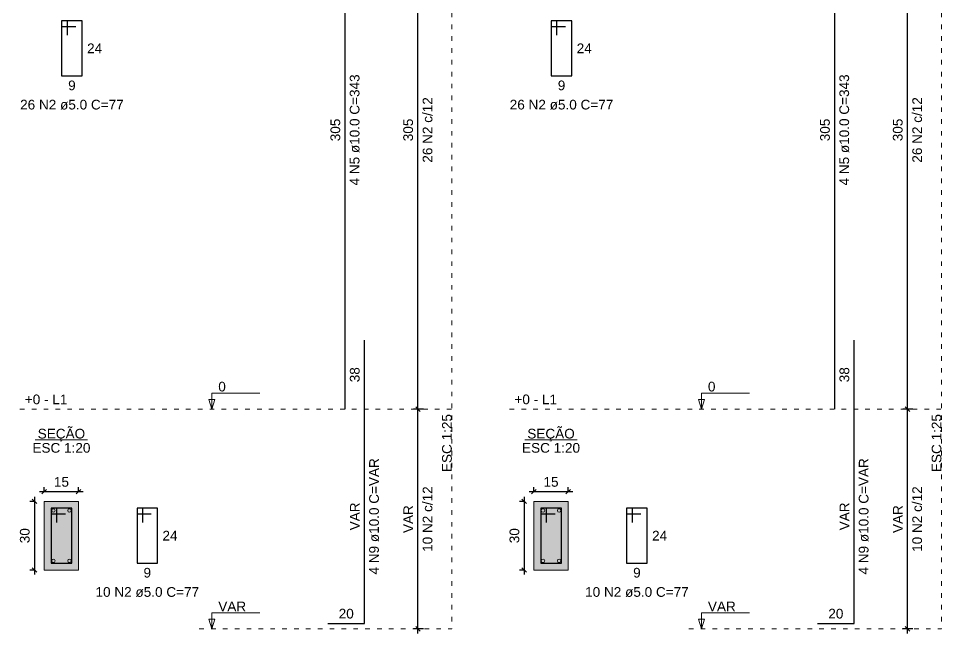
# Model space of a CAD drawing. Header units: inches. Extents: x -52 to 802, y -168 to 85.
# Drawn here: x 601.72 to 621.87, y 28.46 to 41.9 of the extents above; entities that cross this region are included whole.
import ezdxf

# ---------------------------------------------------------------- set-up
doc = ezdxf.new("R2010")
doc.units = ezdxf.units.IN
doc.header["$MEASUREMENT"] = 0
doc.linetypes.add('DOT2', pattern=[3.175, 0, -3.175])
for name, color, linetype, lineweight in [('Descrição da armadura', 7, 'Continuous', 5), ('DT-Barras na forma', 2, 'Continuous', 30), ('DT-Barras no corte', 5, 'Continuous', 5), ('DT-Barras rebatidas', 2, 'Continuous', 30), ('DT-Cotas', 9, 'Continuous', 5), ('DT-Forma', 5, 'Continuous', 5), ('DT-Hachura seção pilares', 252, 'Continuous', 5), ('DT-Pontilhado', 9, 'DOT2', 5), ('DT-Textos', 7, 'Continuous', 5), ('Textos armaduras', 7, 'Continuous', 5)]:
    doc.layers.add(name, color=color, linetype=linetype, lineweight=lineweight)
doc.styles.add('Arial', font='arial.ttf')
doc.styles.get("Standard").update_dxf_attribs({"font": 'arial.ttf'})
doc.dimstyles.new('UM_20.000000', dxfattribs={"dimtxt": 0.18, "dimasz": 0.1, "dimexe": 0.1, "dimexo": 0.2, "dimgap": 0, "dimtad": 1, "dimtih": 1, "dimtoh": 1, "dimdec": 1, "dimlfac": 20, "dimzin": 0, "dimdsep": 46, "dimtxsty": 'Standard', "dimcen": 0.09, "dimdle": 0.1, "dimadec": 1, "dimazin": 2, "dimtfac": 1, "dimtdec": 4, "dimtofl": 0, "dimtmove": 0, "dimatfit": 3, "dimfxl": 1, "dimtolj": 1, "dimarcsym": 0})
doc.dimstyles.new('UM_25.000000', dxfattribs={"dimtxt": 0.18, "dimasz": 0.1, "dimexe": 0.1, "dimexo": 0.2, "dimgap": 0, "dimtad": 1, "dimtih": 1, "dimtoh": 1, "dimdec": 1, "dimlfac": 25, "dimzin": 0, "dimdsep": 46, "dimtxsty": 'Standard', "dimcen": 0.09, "dimdle": 0.1, "dimadec": 1, "dimazin": 2, "dimtfac": 1, "dimtdec": 4, "dimtofl": 0, "dimtmove": 0, "dimatfit": 3, "dimfxl": 1, "dimtolj": 1, "dimarcsym": 0})

# ---------------------------------------------------------------- blocks, each defined once
blk = doc.blocks.new('_Oblique')
at = {"color": 0, "linetype": 'ByBlock', "lineweight": -2}
blk.add_line((-0.5, -0.5), (0.5, 0.5), dxfattribs=at)
blk = doc.blocks.new('*D1745')
at = {"layer": 'Defpoints', "color": 0, "transparency": 16777216}
for p in [(610.441, 45.565), (610.759, 45.565), (610.759, 33.365)]:
    blk.add_point(p, dxfattribs=at)
at = {"layer": 'DT-Cotas', "color": 0, "lineweight": -2, "transparency": 16777216}
for p, q in [((610.559, 45.565), (610.341, 45.565)), ((610.441, 33.265), (610.441, 45.665)), ((610.559, 33.365), (610.341, 33.365))]:
    blk.add_line(p, q, dxfattribs=at)
at = {"layer": 'DT-Cotas', "color": 0, "lineweight": -2, "transparency": 16777216, "xscale": 0.1, "yscale": 0.1, "zscale": 0.1}
for p, rotation in [((610.441, 45.565), 90), ((610.441, 33.365), 270)]:
    blk.add_blockref('_Oblique', p, dxfattribs=dict(at, rotation=rotation))
blk = doc.blocks.new('*D1746')
at = {"layer": 'Defpoints', "color": 0, "transparency": 16777216}
for p in [(602.285, 31.352), (602.073, 29.852), (602.285, 29.852)]:
    blk.add_point(p, dxfattribs=at)
at = {"layer": 'DT-Cotas', "color": 0, "lineweight": -2, "transparency": 16777216}
for p, q in [((602.073, 31.452), (602.073, 29.752)), ((602.085, 31.352), (601.973, 31.352)), ((602.085, 29.852), (601.973, 29.852))]:
    blk.add_line(p, q, dxfattribs=at)
at = {"layer": 'DT-Cotas', "color": 0, "lineweight": -2, "transparency": 16777216, "xscale": 0.1, "yscale": 0.1, "zscale": 0.1}
for p, rotation in [((602.073, 31.352), 90), ((602.073, 29.852), 270)]:
    blk.add_blockref('_Oblique', p, dxfattribs=dict(at, rotation=rotation))
at = {"layer": 'DT-Cotas', "transparency": 16777216, "insert": (601.861, 30.602), "char_height": 0.2118, "attachment_point": 5, "rotation": 90, "style": 'Arial'}
blk.add_mtext('\\A1;30', dxfattribs=at)
blk = doc.blocks.new('*D1747')
at = {"layer": 'Defpoints', "color": 0, "transparency": 16777216}
for p in [(603.035, 31.564), (602.285, 31.352), (603.035, 31.352)]:
    blk.add_point(p, dxfattribs=at)
at = {"layer": 'DT-Cotas', "color": 0, "lineweight": -2, "transparency": 16777216}
for p, q in [((602.285, 31.552), (602.285, 31.664)), ((603.035, 31.552), (603.035, 31.664)), ((602.185, 31.564), (603.135, 31.564))]:
    blk.add_line(p, q, dxfattribs=at)
at = {"layer": 'DT-Cotas', "color": 0, "lineweight": -2, "transparency": 16777216, "xscale": 0.1, "yscale": 0.1, "zscale": 0.1, "rotation": 180}
blk.add_blockref('_Oblique', (602.285, 31.564), dxfattribs=at)
at = {"layer": 'DT-Cotas', "color": 0, "lineweight": -2, "transparency": 16777216, "xscale": 0.1, "yscale": 0.1, "zscale": 0.1}
blk.add_blockref('_Oblique', (603.035, 31.564), dxfattribs=at)
at = {"layer": 'DT-Cotas', "transparency": 16777216, "insert": (602.66, 31.776), "char_height": 0.2118, "attachment_point": 5, "rotation": 0.0057, "style": 'Arial'}
blk.add_mtext('\\A1;15', dxfattribs=at)
blk = doc.blocks.new('*D1748')
at = {"layer": 'Defpoints', "color": 0, "transparency": 16777216}
for p in [(610.441, 33.365), (610.759, 33.365), (610.759, 28.565)]:
    blk.add_point(p, dxfattribs=at)
at = {"layer": 'DT-Cotas', "color": 0, "lineweight": -2, "transparency": 16777216}
for p, q in [((610.441, 28.465), (610.441, 33.465)), ((610.559, 33.365), (610.341, 33.365)), ((610.559, 28.565), (610.341, 28.565))]:
    blk.add_line(p, q, dxfattribs=at)
at = {"layer": 'DT-Cotas', "color": 0, "lineweight": -2, "transparency": 16777216, "xscale": 0.1, "yscale": 0.1, "zscale": 0.1}
for p, rotation in [((610.441, 33.365), 90), ((610.441, 28.565), 270)]:
    blk.add_blockref('_Oblique', p, dxfattribs=dict(at, rotation=rotation))
blk = doc.blocks.new('*D1728')
at = {"layer": 'Defpoints', "color": 0, "transparency": 16777216}
for p in [(621.126, 45.565), (621.444, 45.565), (621.444, 33.365)]:
    blk.add_point(p, dxfattribs=at)
at = {"layer": 'DT-Cotas', "color": 0, "lineweight": -2, "transparency": 16777216}
for p, q in [((621.244, 45.565), (621.026, 45.565)), ((621.126, 33.265), (621.126, 45.665)), ((621.244, 33.365), (621.026, 33.365))]:
    blk.add_line(p, q, dxfattribs=at)
at = {"layer": 'DT-Cotas', "color": 0, "lineweight": -2, "transparency": 16777216, "xscale": 0.1, "yscale": 0.1, "zscale": 0.1}
for p, rotation in [((621.126, 45.565), 90), ((621.126, 33.365), 270)]:
    blk.add_blockref('_Oblique', p, dxfattribs=dict(at, rotation=rotation))
blk = doc.blocks.new('*D1729')
at = {"layer": 'Defpoints', "color": 0, "transparency": 16777216}
for p in [(612.97, 31.352), (612.759, 29.852), (612.97, 29.852)]:
    blk.add_point(p, dxfattribs=at)
at = {"layer": 'DT-Cotas', "color": 0, "lineweight": -2, "transparency": 16777216}
for p, q in [((612.759, 31.452), (612.759, 29.752)), ((612.77, 31.352), (612.659, 31.352)), ((612.77, 29.852), (612.659, 29.852))]:
    blk.add_line(p, q, dxfattribs=at)
at = {"layer": 'DT-Cotas', "color": 0, "lineweight": -2, "transparency": 16777216, "xscale": 0.1, "yscale": 0.1, "zscale": 0.1}
for p, rotation in [((612.759, 31.352), 90), ((612.759, 29.852), 270)]:
    blk.add_blockref('_Oblique', p, dxfattribs=dict(at, rotation=rotation))
at = {"layer": 'DT-Cotas', "transparency": 16777216, "insert": (612.547, 30.602), "char_height": 0.2118, "attachment_point": 5, "rotation": 90, "style": 'Arial'}
blk.add_mtext('\\A1;30', dxfattribs=at)
blk = doc.blocks.new('*D1730')
at = {"layer": 'Defpoints', "color": 0, "transparency": 16777216}
for p in [(613.72, 31.564), (612.97, 31.352), (613.72, 31.352)]:
    blk.add_point(p, dxfattribs=at)
at = {"layer": 'DT-Cotas', "color": 0, "lineweight": -2, "transparency": 16777216}
for p, q in [((612.97, 31.552), (612.97, 31.664)), ((613.72, 31.552), (613.72, 31.664)), ((612.87, 31.564), (613.82, 31.564))]:
    blk.add_line(p, q, dxfattribs=at)
at = {"layer": 'DT-Cotas', "color": 0, "lineweight": -2, "transparency": 16777216, "xscale": 0.1, "yscale": 0.1, "zscale": 0.1, "rotation": 180}
blk.add_blockref('_Oblique', (612.97, 31.564), dxfattribs=at)
at = {"layer": 'DT-Cotas', "color": 0, "lineweight": -2, "transparency": 16777216, "xscale": 0.1, "yscale": 0.1, "zscale": 0.1}
blk.add_blockref('_Oblique', (613.72, 31.564), dxfattribs=at)
at = {"layer": 'DT-Cotas', "transparency": 16777216, "insert": (613.345, 31.776), "char_height": 0.2118, "attachment_point": 5, "rotation": 0.0057, "style": 'Arial'}
blk.add_mtext('\\A1;15', dxfattribs=at)
blk = doc.blocks.new('*D1731')
at = {"layer": 'Defpoints', "color": 0, "transparency": 16777216}
for p in [(621.126, 33.365), (621.444, 33.365), (621.444, 28.565)]:
    blk.add_point(p, dxfattribs=at)
at = {"layer": 'DT-Cotas', "color": 0, "lineweight": -2, "transparency": 16777216}
for p, q in [((621.126, 28.465), (621.126, 33.465)), ((621.244, 33.365), (621.026, 33.365)), ((621.244, 28.565), (621.026, 28.565))]:
    blk.add_line(p, q, dxfattribs=at)
at = {"layer": 'DT-Cotas', "color": 0, "lineweight": -2, "transparency": 16777216, "xscale": 0.1, "yscale": 0.1, "zscale": 0.1}
for p, rotation in [((621.126, 33.365), 90), ((621.126, 28.565), 270)]:
    blk.add_blockref('_Oblique', p, dxfattribs=dict(at, rotation=rotation))

msp = doc.modelspace()

# ---------------------------------------------------------------- hatches: boundary and pattern name
at = {"layer": 'DT-Hachura seção pilares', "linetype": 'Continuous'}
for points in [[(602.2849, 29.8524), (602.2849, 29.8524), (603.0349, 29.8524), (603.0349, 31.3524), (602.2849, 31.3524), (602.2849, 29.8524)], [(612.9703, 29.8524), (612.9703, 29.8524), (613.7203, 29.8524), (613.7203, 31.3524), (612.9703, 31.3524), (612.9703, 29.8524)]]:
    msp.add_hatch(color=256, dxfattribs=at).paths.add_polyline_path(points)

# ---------------------------------------------------------------- linework, layer by layer
at = {"layer": 'DT-Barras na forma'}
for points in [[(602.5599, 30.8899), (602.5599, 31.2024), (602.4349, 31.2024), (602.4349, 30.0024), (602.8849, 30.0024), (602.8849, 31.2024), (602.4349, 31.2024), (602.4349, 31.0774), (602.7474, 31.0774)], [(613.2453, 30.8899), (613.2453, 31.2024), (613.1203, 31.2024), (613.1203, 30.0024), (613.5703, 30.0024), (613.5703, 31.2024), (613.1203, 31.2024), (613.1203, 31.0774), (613.4328, 31.0774)]]:
    msp.add_lwpolyline(points, dxfattribs=at)
at = {"layer": 'DT-Barras no corte'}
for centre in [(602.4849, 31.1524), (602.8349, 31.1524), (613.1703, 31.1524), (613.5203, 31.1524), (602.4849, 30.0524), (602.8349, 30.0524), (613.1703, 30.0524), (613.5203, 30.0524)]:
    msp.add_circle(centre, 0.0375, dxfattribs=at)
at = {"layer": 'DT-Barras rebatidas'}
for p, q in [((608.8523, 33.3645), (608.8523, 45.5645)), ((619.5378, 33.3645), (619.5378, 45.5645)), ((602.7891, 41.8465), (602.6641, 41.8465)), ((602.6641, 41.8465), (602.6641, 40.6465)), ((603.1141, 41.8465), (602.6641, 41.8465)), ((602.6641, 41.8465), (602.6641, 41.7215)), ((602.6641, 41.7215), (602.9766, 41.7215)), ((602.7891, 41.534), (602.7891, 41.8465)), ((603.1141, 40.6465), (603.1141, 41.8465)), ((613.4745, 41.8465), (613.3495, 41.8465)), ((613.3495, 41.8465), (613.3495, 40.6465)), ((613.7995, 41.8465), (613.3495, 41.8465)), ((613.3495, 41.8465), (613.3495, 41.7215)), ((613.3495, 41.7215), (613.662, 41.7215)), ((613.4745, 41.534), (613.4745, 41.8465)), ((613.7995, 40.6465), (613.7995, 41.8465)), ((602.6641, 40.6465), (603.1141, 40.6465)), ((613.3495, 40.6465), (613.7995, 40.6465)), ((609.2759, 33.3645), (609.2759, 34.8713)), ((619.9614, 33.3645), (619.9614, 34.8713)), ((609.2759, 28.6845), (609.2759, 33.3645)), ((619.9614, 28.6845), (619.9614, 33.3645)), ((604.4343, 31.2024), (604.3093, 31.2024)), ((604.3093, 31.2024), (604.3093, 30.0024)), ((604.7593, 31.2024), (604.3093, 31.2024)), ((604.3093, 31.2024), (604.3093, 31.0774)), ((604.3093, 31.0774), (604.6218, 31.0774)), ((604.4343, 30.8899), (604.4343, 31.2024)), ((604.7593, 30.0024), (604.7593, 31.2024)), ((615.1198, 31.2024), (614.9948, 31.2024)), ((614.9948, 31.2024), (614.9948, 30.0024)), ((615.4448, 31.2024), (614.9948, 31.2024)), ((614.9948, 31.2024), (614.9948, 31.0774)), ((614.9948, 31.0774), (615.3073, 31.0774)), ((615.1198, 30.8899), (615.1198, 31.2024)), ((615.4448, 30.0024), (615.4448, 31.2024)), ((604.3093, 30.0024), (604.7593, 30.0024)), ((614.9948, 30.0024), (615.4448, 30.0024)), ((608.4759, 28.6845), (609.2759, 28.6845)), ((619.1614, 28.6845), (619.9614, 28.6845))]:
    msp.add_line(p, q, dxfattribs=at)
at = {"layer": 'DT-Forma'}
for points in [[(602.2849, 29.8524), (603.0349, 29.8524), (603.0349, 31.3524), (602.2849, 31.3524), (602.2849, 29.8524)], [(612.9703, 29.8524), (613.7203, 29.8524), (613.7203, 31.3524), (612.9703, 31.3524), (612.9703, 29.8524)]]:
    msp.add_lwpolyline(points, close=True, dxfattribs=at)
at = {"layer": 'DT-Pontilhado', "ltscale": 0.05}
for p, q in [((611.1821, 54.9645), (611.1821, 28.5645)), ((621.8676, 54.9645), (621.8676, 28.5645)), ((601.7554, 33.3645), (611.1821, 33.3645)), ((612.4408, 33.3645), (621.8676, 33.3645)), ((605.668, 28.5645), (611.1821, 28.5645)), ((616.3535, 28.5645), (621.8676, 28.5645))]:
    msp.add_line(p, q, dxfattribs=at)
at = {"layer": 'DT-Textos'}
for p, q in [((602.0877, 32.6974), (603.2321, 32.6974)), ((612.7731, 32.6974), (613.9175, 32.6974))]:
    msp.add_line(p, q, dxfattribs=at)
for points in [[(605.9433, 33.3645), (606.0069, 33.5763), (605.8798, 33.5763), (605.9433, 33.3645), (605.9433, 33.7145), (606.9933, 33.7145)], [(616.6288, 33.3645), (616.6923, 33.5763), (616.5653, 33.5763), (616.6288, 33.3645), (616.6288, 33.7145), (617.6788, 33.7145)], [(605.9433, 28.5645), (606.0069, 28.7763), (605.8798, 28.7763), (605.9433, 28.5645), (605.9433, 28.9145), (606.9933, 28.9145)], [(616.6288, 28.5645), (616.6923, 28.7763), (616.5653, 28.7763), (616.6288, 28.5645), (616.6288, 28.9145), (617.6788, 28.9145)]]:
    msp.add_lwpolyline(points, dxfattribs=at)

# ---------------------------------------------------------------- texts
at = {"layer": 'Descrição da armadura', "linetype": 'Continuous', "char_height": 0.2118, "attachment_point": 8, "rotation": 90, "line_spacing_factor": 0.798, "style": 'Arial'}
for s, insert, width in [('4 N5 ø10.0 C=343', (609.17, 39.4645), 4.8647), ('4 N5 ø10.0 C=343', (619.8555, 39.4645), 4.8647), ('26 N2 c/12', (610.7585, 39.4645), 2.869342), ('26 N2 c/12', (621.444, 39.4645), 2.869342), ('4 N9 ø10.0 C=VAR', (609.5936, 31.0245), 5.094711), ('4 N9 ø10.0 C=VAR', (620.2791, 31.0245), 5.094711), ('10 N2 c/12', (610.7585, 30.9645), 2.869342), ('10 N2 c/12', (621.444, 30.9645), 2.869342)]:
    msp.add_mtext(s, dxfattribs=dict(at, insert=insert, width=width))
at = {"layer": 'Descrição da armadura', "linetype": 'Continuous', "char_height": 0.2118, "width": 4.534748, "attachment_point": 8, "line_spacing_factor": 0.798, "style": 'Arial'}
for s, insert in [('26 N2 ø5.0 C=77', (602.8891, 39.9052)), ('26 N2 ø5.0 C=77', (613.5745, 39.9052)), ('10 N2 ø5.0 C=77', (604.5343, 29.2611)), ('10 N2 ø5.0 C=77', (615.2198, 29.2611))]:
    msp.add_mtext(s, dxfattribs=dict(at, insert=insert))
at = {"layer": 'DT-Cotas', "linetype": 'Continuous', "char_height": 0.2118, "attachment_point": 8, "rotation": 90, "line_spacing_factor": 0.798, "style": 'Arial'}
for s, insert, width in [('305', (610.3349, 39.4645), 0.989858), ('305', (621.0204, 39.4645), 0.989858), ('VAR', (610.3349, 30.9645), 1.219869), ('VAR', (621.0204, 30.9645), 1.219869)]:
    msp.add_mtext(s, dxfattribs=dict(at, insert=insert, width=width))
at = {"layer": 'DT-Textos', "char_height": 0.2118, "attachment_point": 7, "line_spacing_factor": 0.798, "style": 'Arial'}
for s, insert, width in [('0', (606.0833, 33.7495), 0.395737), ('0', (616.7688, 33.7495), 0.395737), ('VAR', (606.0833, 28.9495), 1.463079), ('VAR', (616.7688, 28.9495), 1.463079)]:
    msp.add_mtext(s, dxfattribs=dict(at, insert=insert, width=width))
at = {"layer": 'DT-Textos', "linetype": 'Continuous', "char_height": 0.2118, "line_spacing_factor": 0.798, "style": 'Arial'}
for s, insert, width, attachment_point in [('+0 - L1', (601.8613, 33.4704), 2.235095, 7), ('+0 - L1', (612.5467, 33.4704), 2.235095, 7), ('SEÇÃO', (602.6601, 32.6596), 2.49116, 8), ('SEÇÃO', (613.3451, 32.6596), 2.49116, 8), ('ESC 1:20', (602.6599, 32.4114), 3.045677, 8), ('ESC 1:20', (613.3453, 32.4114), 3.045677, 8)]:
    msp.add_mtext(s, dxfattribs=dict(at, insert=insert, width=width, attachment_point=attachment_point))
at = {"layer": 'DT-Textos', "linetype": 'Continuous', "char_height": 0.2118, "width": 3.045677, "attachment_point": 9, "rotation": 90, "line_spacing_factor": 0.798, "style": 'Arial'}
for insert in [(611.1821, 33.2586), (621.8676, 33.2586)]:
    msp.add_mtext('ESC 1:25', dxfattribs=dict(at, insert=insert))
at = {"layer": 'Textos armaduras', "linetype": 'Continuous', "char_height": 0.2118, "attachment_point": 7, "line_spacing_factor": 0.798, "style": 'Arial'}
for s, insert, width in [('24', (603.22, 41.1406), 0.659905), ('24', (613.9054, 41.1406), 0.659905), ('9', (602.8066, 40.3288), 0.329953), ('9', (613.492, 40.3288), 0.329953), ('24', (604.8652, 30.4965), 0.659905), ('24', (615.5507, 30.4965), 0.659905), ('9', (604.4518, 29.6847), 0.329953), ('9', (615.1373, 29.6847), 0.329953), ('20', (608.711, 28.7904), 0.659905), ('20', (619.3964, 28.7904), 0.659905)]:
    msp.add_mtext(s, dxfattribs=dict(at, insert=insert, width=width))
at = {"layer": 'Textos armaduras', "linetype": 'Continuous', "char_height": 0.2118, "attachment_point": 7, "rotation": 90, "line_spacing_factor": 0.798, "style": 'Arial'}
for s, insert, width in [('305', (608.7464, 39.2171), 0.989858), ('305', (619.4319, 39.2171), 0.989858), ('38', (609.17, 33.9529), 0.659905), ('38', (619.8555, 33.9529), 0.659905), ('VAR', (609.17, 30.7196), 1.219869), ('VAR', (619.8555, 30.7196), 1.219869)]:
    msp.add_mtext(s, dxfattribs=dict(at, insert=insert, width=width))

# ---------------------------------------------------------------- dimensions: what is measured, and where the dimension line sits
at = {"layer": 'DT-Cotas'}
for base, p1, p2, picture, middle in [((610.4408, 45.5645), (610.7585, 33.3645), (610.7585, 45.5645), '*D1745', (610.229, 39.4645)), ((621.1263, 45.5645), (621.444, 33.3645), (621.444, 45.5645), '*D1728', (620.9145, 39.4645)), ((610.4408, 33.3645), (610.7585, 28.5645), (610.7585, 33.3645), '*D1748', (610.229, 30.9645)), ((621.1263, 33.3645), (621.444, 28.5645), (621.444, 33.3645), '*D1731', (620.9145, 30.9645))]:
    dim = msp.add_linear_dim(base=base, p1=p1, p2=p2, angle=90, text=' ', dimstyle='UM_25.000000', override={"dimtxt": 0.2118, "dimasz": 0.1, "dimexe": 0.1, "dimexo": 0.2, "dimtad": 1, "dimtih": 0, "dimtoh": 0, "dimdec": 1, "dimlfac": 25, "dimzin": 8, "dimtxsty": 'Arial', "dimblk": 'Oblique', "dimblk1": 'Oblique', "dimblk2": 'Oblique', "dimsah": 1, "dimdle": 0.1, "dimse1": 0, "dimse2": 0, "dimclrt": 256, "dimadec": 1, "dimazin": 3, "dimtmove": 2, "dimldrblk": 'Oblique'}, dxfattribs=at)
    dim.commit()
    dim.dimension.update_dxf_attribs({"geometry": picture, "text_midpoint": middle, "dimtype": 160, "text_rotation": 90})
for base, p1, p2, picture, middle in [((603.0349, 31.5642), (602.2849, 31.3524), (603.0349, 31.3524), '*D1747', (602.6599, 31.776)), ((613.7203, 31.5642), (612.9703, 31.3524), (613.7203, 31.3524), '*D1730', (613.3453, 31.776))]:
    dim = msp.add_linear_dim(base=base, p1=p1, p2=p2, dimstyle='UM_20.000000', override={"dimtxt": 0.2118, "dimasz": 0.1, "dimexe": 0.1, "dimexo": 0.2, "dimtad": 1, "dimtih": 0, "dimtoh": 0, "dimdec": 1, "dimlfac": 20, "dimzin": 8, "dimtxsty": 'Arial', "dimblk": 'Oblique', "dimblk1": 'Oblique', "dimblk2": 'Oblique', "dimsah": 1, "dimdle": 0.1, "dimse1": 0, "dimse2": 0, "dimclrt": 256, "dimadec": 1, "dimazin": 3, "dimtmove": 2, "dimldrblk": 'Oblique'}, dxfattribs=at)
    dim.commit()
    dim.dimension.update_dxf_attribs({"geometry": picture, "text_midpoint": middle, "dimtype": 160, "text_rotation": 0.00573})
for base, p1, p2, picture, middle in [((602.0731, 29.8524), (602.2849, 31.3524), (602.2849, 29.8524), '*D1746', (601.8613, 30.6024)), ((612.7585, 29.8524), (612.9703, 31.3524), (612.9703, 29.8524), '*D1729', (612.5467, 30.6024))]:
    dim = msp.add_linear_dim(base=base, p1=p1, p2=p2, angle=90, dimstyle='UM_20.000000', override={"dimtxt": 0.2118, "dimasz": 0.1, "dimexe": 0.1, "dimexo": 0.2, "dimtad": 1, "dimtih": 0, "dimtoh": 0, "dimdec": 1, "dimlfac": 20, "dimzin": 8, "dimtxsty": 'Arial', "dimblk": 'Oblique', "dimblk1": 'Oblique', "dimblk2": 'Oblique', "dimsah": 1, "dimdle": 0.1, "dimse1": 0, "dimse2": 0, "dimclrt": 256, "dimadec": 1, "dimazin": 3, "dimtmove": 2, "dimldrblk": 'Oblique'}, dxfattribs=at)
    dim.commit()
    dim.dimension.update_dxf_attribs({"geometry": picture, "text_midpoint": middle, "dimtype": 160, "text_rotation": 90})

doc.saveas('drawing.dxf')
